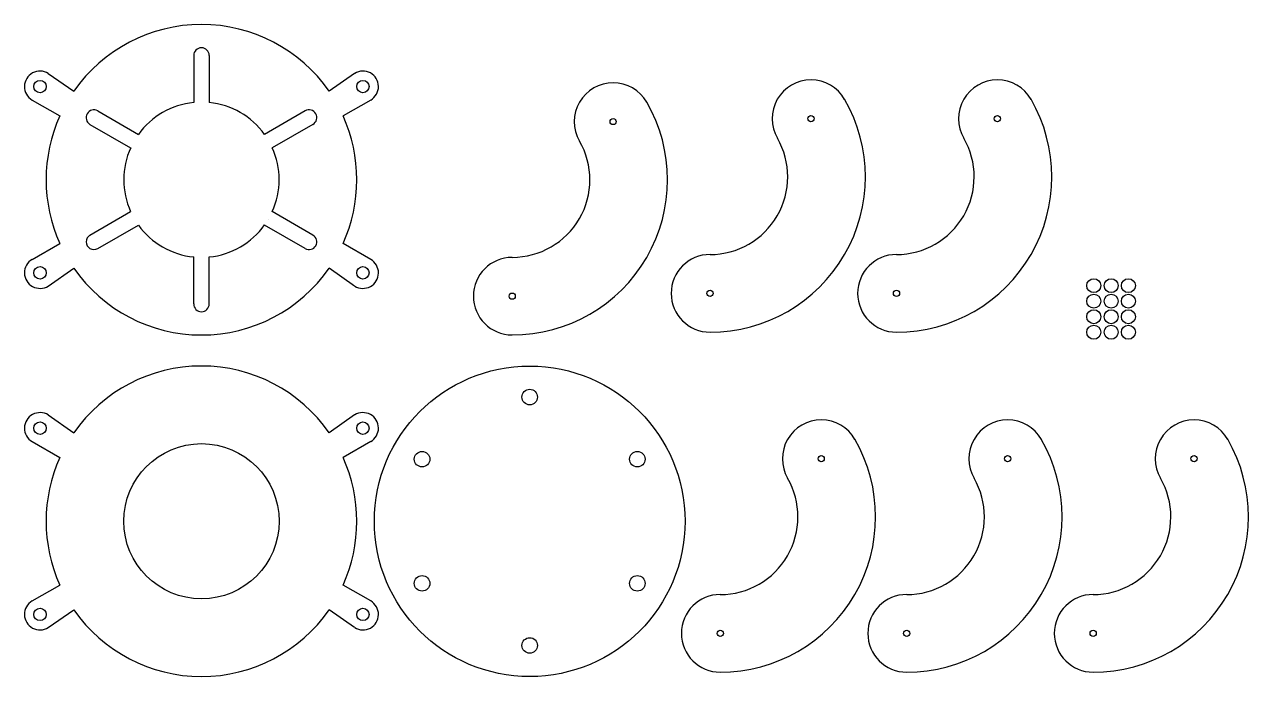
# Model space of a CAD drawing. Header units: inches. Extents: x -0.7 to 38.7, y -11 to 10.
import ezdxf

# ---------------------------------------------------------------- set-up
doc = ezdxf.new("R2010")
doc.units = ezdxf.units.IN
doc.header["$MEASUREMENT"] = 0

msp = doc.modelspace()

# ---------------------------------------------------------------- linework, layer by layer
for p, q in [((4.75, 9), (4.75, 7.487)), ((5.25, 9), (5.25, 7.487)), ((0.07, 8.424), (0.893, 7.852)), ((9.93, 8.424), (9.107, 7.852)), ((-0.446, 7.567), (0.442, 7.054)), ((10.446, 7.567), (9.558, 7.056)), ((1.661, 7.217), (2.971, 6.46)), ((8.339, 7.217), (7.029, 6.46)), ((1.411, 6.783), (2.721, 6.027)), ((8.589, 6.783), (7.279, 6.027)), ((1.411, 3.217), (2.721, 3.973)), ((8.589, 3.217), (7.279, 3.973)), ((1.661, 2.783), (2.971, 3.54)), ((8.339, 2.783), (7.029, 3.54)), ((-0.446, 2.433), (0.442, 2.946)), ((10.446, 2.433), (9.558, 2.946)), ((4.75, 1), (4.75, 2.513)), ((5.25, 1), (5.25, 2.513)), ((0.07, 1.576), (0.893, 2.148)), ((9.93, 1.576), (9.107, 2.148)), ((0.07, -2.576), (0.893, -3.148)), ((9.93, -2.576), (9.107, -3.148)), ((-0.446, -3.433), (0.442, -3.946)), ((10.446, -3.433), (9.558, -3.946)), ((-0.446, -8.567), (0.442, -8.054)), ((10.446, -8.567), (9.558, -8.056)), ((0.07, -9.424), (0.893, -8.852)), ((9.93, -9.424), (9.107, -8.852))]:
    msp.add_line(p, q)
for centre, radius in [((-0.196, 8), 0.2), ((10.196, 8), 0.2), ((18.248, 6.873), 0.1), ((24.615, 6.964), 0.1), ((30.615, 6.964), 0.1), ((-0.196, 2), 0.2), ((10.196, 2), 0.2), ((33.715, 1.588), 0.225), ((34.277, 1.588), 0.225), ((34.83, 1.588), 0.225), ((15, 1.25), 0.1), ((21.367, 1.341), 0.1), ((27.367, 1.341), 0.1), ((33.715, 1.088), 0.225), ((34.277, 1.088), 0.225), ((34.83, 1.088), 0.225), ((33.715, 0.588), 0.225), ((34.277, 0.588), 0.225), ((34.83, 0.588), 0.225), ((33.715, 0.088), 0.225), ((34.277, 0.088), 0.225), ((34.83, 0.088), 0.225), ((15.563, -6), 5), ((15.563, -2), 0.25), ((-0.196, -3), 0.2), ((10.196, -3), 0.2), ((5, -6), 2.5), ((12.099, -4), 0.25), ((19.027, -4), 0.25), ((24.945, -3.986), 0.1), ((30.945, -3.986), 0.1), ((36.945, -3.986), 0.1), ((12.099, -8), 0.25), ((19.027, -8), 0.25), ((-0.196, -9), 0.2), ((10.196, -9), 0.2), ((15.563, -10), 0.25), ((21.696, -9.609), 0.1), ((27.696, -9.609), 0.1), ((33.696, -9.609), 0.1)]:
    msp.add_circle(centre, radius)
for centre, radius, start, end in [((5, 5), 5, 34.775, 145.225), ((5, 9), 0.25, 0, 180), ((-0.196, 8), 0.5, 57.887, 240), ((10.196, 8), 0.5, 300, 122.113), ((18.248, 6.873), 1.25, 29.8629, 210.0823), ((24.615, 6.964), 1.25, 29.8629, 210.0823), ((30.615, 6.964), 1.25, 29.8629, 210.0823), ((5, 5), 2.5, 95.7396, 144.256), ((5, 5), 2.5, 35.7392, 84.256), ((15, 5), 5, 270, 30), ((21.367, 5.091), 5, 270, 30), ((27.367, 5.091), 5, 270, 30), ((1.536, 7), 0.25, 60, 240), ((8.464, 7), 0.25, 300, 120), ((5, 5), 5, 155.7407, 204.2593), ((5, 5), 5, 335.6927, 24.2912), ((21.367, 5.091), 2.5, 270, 29.9177), ((27.367, 5.091), 2.5, 270, 29.9177), ((5, 5), 2.5, 155.7072, 204.2559), ((5, 5), 2.5, 335.7261, 24.256), ((15, 5), 2.5, 270, 29.9177), ((5, 5), 2.5, 329.4411, 329.4687), ((1.536, 3), 0.25, 120, 300), ((5, 5), 2.5, 215.744, 264.2608), ((5, 5), 2.5, 275.744, 324.3286), ((8.464, 3), 0.25, 240, 60), ((-0.196, 2), 0.5, 120, 302.113), ((10.196, 2), 0.5, 237.887, 60), ((15, 1.25), 1.25, 90, 270), ((21.367, 1.341), 1.25, 90, 270), ((27.367, 1.341), 1.25, 90, 270), ((5, 5), 5, 214.775, 325.225), ((5, 1), 0.25, 180, 0), ((5, -6), 5, 34.775, 145.225), ((-0.196, -3), 0.5, 57.887, 240), ((10.196, -3), 0.5, 300, 122.113), ((24.945, -3.986), 1.25, 29.8629, 210.0823), ((30.945, -3.986), 1.25, 29.8629, 210.0823), ((36.945, -3.986), 1.25, 29.8629, 210.0823), ((21.696, -5.859), 5, 270, 30), ((27.696, -5.859), 5, 270, 30), ((33.696, -5.859), 5, 270, 30), ((5, -6), 5, 155.7407, 204.2593), ((5, -6), 5, 335.7088, 24.3073), ((21.696, -5.859), 2.5, 270, 29.9177), ((27.696, -5.859), 2.5, 270, 29.9177), ((33.696, -5.859), 2.5, 270, 29.9177), ((-0.196, -9), 0.5, 120, 302.113), ((10.196, -9), 0.5, 237.887, 60), ((21.696, -9.609), 1.25, 90, 270), ((27.696, -9.609), 1.25, 90, 270), ((33.696, -9.609), 1.25, 90, 270), ((5, -6), 5, 214.775, 325.225)]:
    msp.add_arc(centre, radius, start, end)

doc.saveas('drawing.dxf')
